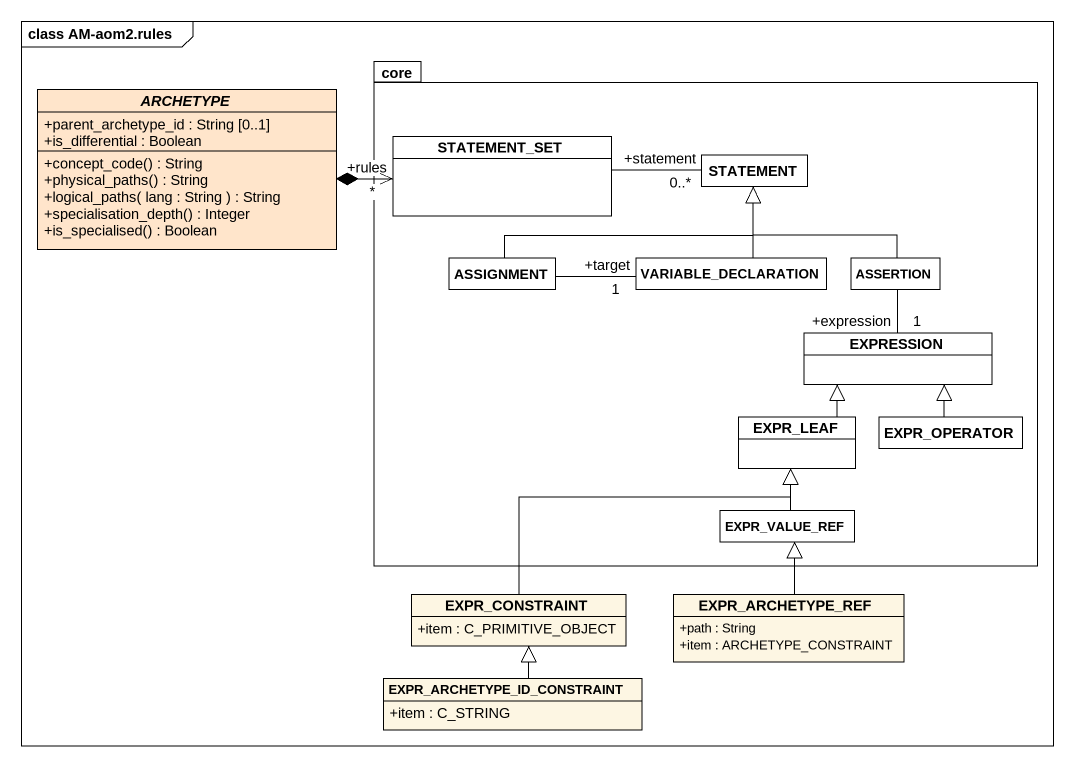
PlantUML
@startuml
mainframe class AM-aom2.rules
hide circle
hide empty members
skinparam classAttributeIconSize 0
package core {
  class STATEMENT_SET #FFFFFF
  class STATEMENT #FFFFFF
  class ASSIGNMENT #FFFFFF
  class VARIABLE_DECLARATION #FFFFFF
  class ASSERTION #FFFFFF
  class EXPRESSION #FFFFFF
  class EXPR_LEAF #FFFFFF
  class EXPR_OPERATOR #FFFFFF
  class EXPR_VALUE_REF #FFFFFF
}
abstract class ARCHETYPE #FFE5CB {
  +parent_archetype_id : String [0..1]
  +is_differential : Boolean
  +concept_code() : String
  +physical_paths() : String
  +logical_paths( lang : String ) : String
  +specialisation_depth() : Integer
  +is_specialised() : Boolean
}
class EXPR_CONSTRAINT {
  +item : C_PRIMITIVE_OBJECT
}
class EXPR_ARCHETYPE_REF {
  +path : String
  +item : ARCHETYPE_CONSTRAINT
}
class EXPR_ARCHETYPE_ID_CONSTRAINT {
  +item : C_STRING
}
ARCHETYPE *-right-> "+rules\n*" STATEMENT_SET
STATEMENT_SET -right- "+statement\n0..*" STATEMENT
ASSIGNMENT -right-|> STATEMENT
ASSIGNMENT -right- "+target\n1" VARIABLE_DECLARATION
VARIABLE_DECLARATION -up-|> STATEMENT
ASSERTION -up-|> STATEMENT
ASSERTION -- "+expression\n1" EXPRESSION
EXPR_LEAF -up-|> EXPRESSION
EXPR_OPERATOR -up-|> EXPRESSION
EXPR_VALUE_REF -up-|> EXPR_LEAF
EXPR_CONSTRAINT -up-|> EXPR_LEAF
EXPR_ARCHETYPE_REF -up-|> EXPR_VALUE_REF
EXPR_ARCHETYPE_ID_CONSTRAINT -up-|> EXPR_CONSTRAINT
@enduml
